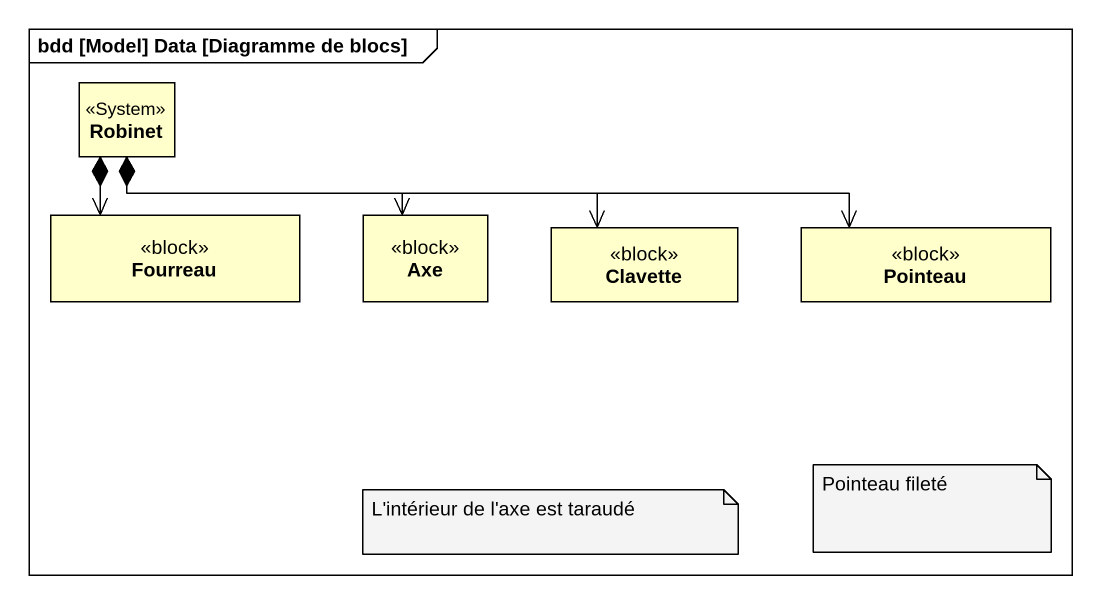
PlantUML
@startuml
mainframe bdd [Model] Data [Diagramme de blocs]
hide circle
hide empty members
class Robinet <<System>>
class Fourreau <<block>>
class Axe <<block>>
class Clavette <<block>>
class Pointeau <<block>>
Robinet *--> Fourreau
Robinet *-right-> Axe
Robinet *-right-> Clavette
Robinet *-right-> Pointeau
note as N1
  L'intérieur de l'axe est taraudé
end note
note as N2
  Pointeau fileté
end note
@enduml
